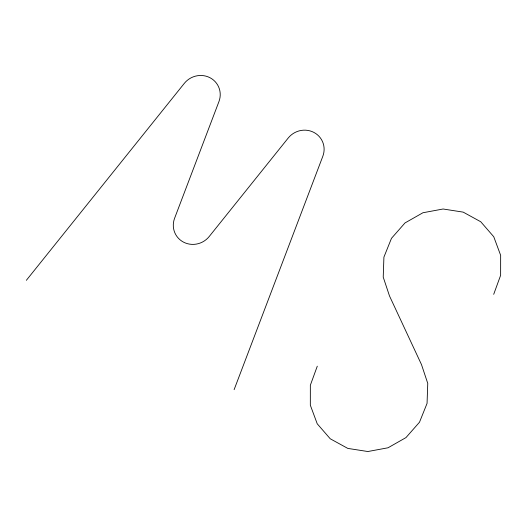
<?xml version="1.0" encoding="UTF-8"?>
<svg xmlns="http://www.w3.org/2000/svg" width="527" height="527" viewBox="0 0 527 527"><rect width="100%" height="100%" fill="white"/><g stroke="black" fill="none" stroke-linecap="round" stroke-linejoin="round"><path stroke-width="0.79" d="M317.28 366.193L310.35 385.217L310.331 405.204L317.228 423.787L330.231 438.774L347.8 448.405L367.859 451.527L388.043 447.779L405.961 437.601L419.505 422.199L427.061 403.392L427.753 383.399L421.488 364.579L389.493 295.95L383.228 277.13L383.913 257.136L391.475 238.329L405.013 222.928L422.937 212.75L443.115 209.002L463.18 212.124L480.749 221.755L493.753 236.742L500.65 255.325L500.63 275.311L493.7 294.329M234.113 389.677L322.827 156.269A20.369 19.585 -28.5 0 0 313.94 132.442A20.369 19.585 -28.5 0 0 288.197 138.041L209.212 236.518A20.369 19.585 -28.5 0 1 183.468 242.11A20.369 19.585 -28.5 0 1 174.589 218.29L218.942 101.586A20.369 19.585 -28.5 0 0 210.062 77.759A20.369 19.585 -28.5 0 0 184.318 83.358L26.35 280.311"/></g></svg>
